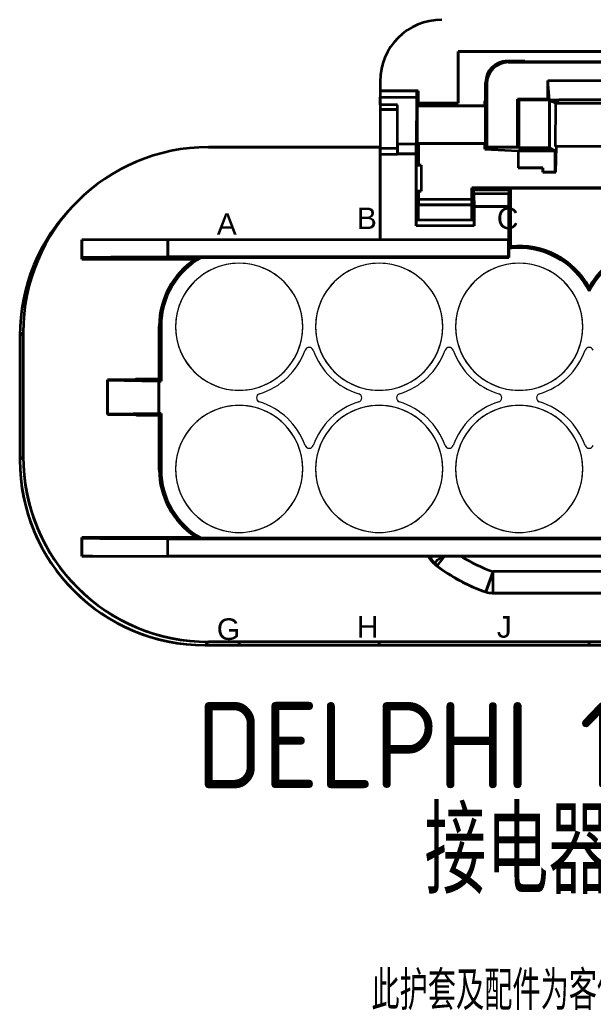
# Model space of a CAD drawing. Header units: millimetres. Extents: x 1638 to 3450, y 1129 to 2069.
# Drawn here: x 1836.46 to 1849.76, y 1554.43 to 1577.41 of the extents above; entities that cross this region are included whole.
import ezdxf

# ---------------------------------------------------------------- set-up
doc = ezdxf.new("R2010")
doc.units = ezdxf.units.MM
doc.layers.add('AM60', color=3, linetype='Continuous', lineweight=25)
doc.layers.add('线号层', color=6, linetype='Continuous', lineweight=0)
doc.styles.get("Standard").update_dxf_attribs({"font": 'arial.ttf'})

# ---------------------------------------------------------------- blocks, each defined once
blk = doc.blocks.new('A$C22D5386F')
at = {"color": 3, "lineweight": 35, "ltscale": 0.059979}
for p, q in [((16.836, 26.627), (16.836, 27.827)), ((16.836, 27.827), (16.836, 26.627))]:
    blk.add_line(p, q, dxfattribs=at)
at = {"color": 3, "lineweight": 35, "ltscale": 0.303714}
for p, q in [((16.836, 27.827), (22.911, 27.827)), ((22.911, 27.827), (16.836, 27.827))]:
    blk.add_line(p, q, dxfattribs=at)
at = {"color": 3, "lineweight": 35, "ltscale": 0.020593}
blk.add_line((18.382, 27.599), (17.97, 27.599), dxfattribs=at)
blk.add_line((18.382, 27.599), (17.97, 27.599), dxfattribs=at)
at = {"color": 3, "lineweight": 35, "ltscale": 0.001851}
for p, q in [((17.97, 27.599), (17.996, 27.573)), ((17.996, 27.573), (17.97, 27.599)), ((17.47, 27.099), (17.496, 27.073)), ((17.47, 27.099), (17.496, 27.073))]:
    blk.add_line(p, q, dxfattribs=at)
at = {"color": 3, "lineweight": 35, "ltscale": 0.000872803}
for p, q in [((18.382, 27.581), (18.382, 27.599)), ((18.382, 27.581), (18.382, 27.599)), ((19.104, 25.022), (19.087, 25.022)), ((19.087, 25.022), (19.104, 25.022))]:
    blk.add_line(p, q, dxfattribs=at)
at = {"color": 3, "lineweight": 35, "ltscale": 0.149199}
blk.add_line((21.366, 27.581), (18.382, 27.581), dxfattribs=at)
blk.add_line((21.366, 27.581), (18.382, 27.581), dxfattribs=at)
at = {"color": 3, "lineweight": 35, "ltscale": 0.187768}
for p, q in [((17.996, 27.573), (21.751, 27.573)), ((21.751, 27.573), (17.996, 27.573))]:
    blk.add_line(p, q, dxfattribs=at)
at = {"color": 3, "lineweight": 35, "ltscale": 0.076333}
blk.add_line((15.022, 27.129), (15.022, 25.602), dxfattribs=at)
at = {"color": 3, "lineweight": 35, "ltscale": 0.010929}
blk.add_line((15.022, 27.129), (15.022, 26.91), dxfattribs=at)
blk.add_line((15.022, 27.129), (15.022, 26.91), dxfattribs=at)
at = {"color": 3, "lineweight": 35, "ltscale": 0.022605}
blk.add_line((18.951, 26.697), (18.915, 27.148), dxfattribs=at)
blk.add_line((18.951, 26.697), (18.915, 27.148), dxfattribs=at)
at = {"color": 3, "lineweight": 35, "ltscale": 0.095828}
blk.add_line((18.915, 27.148), (20.832, 27.148), dxfattribs=at)
blk.add_line((18.915, 27.148), (20.832, 27.148), dxfattribs=at)
at = {"color": 3, "lineweight": 35, "ltscale": 0.021651}
for p, q in [((18.915, 26.715), (18.915, 27.148)), ((18.915, 27.148), (18.915, 26.715))]:
    blk.add_line(p, q, dxfattribs=at)
at = {"color": 3, "lineweight": 35, "ltscale": 0.044099}
blk.add_line((15.022, 26.91), (15.904, 26.91), dxfattribs=at)
at = {"color": 3, "lineweight": 35, "ltscale": 0.042369}
for p, q in [((15.87, 26.91), (15.022, 26.91)), ((15.022, 26.91), (15.87, 26.91))]:
    blk.add_line(p, q, dxfattribs=at)
at = {"color": 3, "lineweight": 35, "ltscale": 0.007322}
blk.add_line((15.022, 26.91), (15.022, 26.764), dxfattribs=at)
blk.add_line((15.022, 26.91), (15.022, 26.764), dxfattribs=at)
at = {"color": 3, "lineweight": 35, "ltscale": 0.00173}
for p, q in [((15.87, 26.91), (15.904, 26.91)), ((15.904, 26.91), (15.87, 26.91))]:
    blk.add_line(p, q, dxfattribs=at)
at = {"color": 3, "lineweight": 35, "ltscale": 0.01414}
for p, q in [((15.904, 26.91), (15.904, 26.627)), ((15.904, 26.627), (15.904, 26.91))]:
    blk.add_line(p, q, dxfattribs=at)
at = {"color": 3, "lineweight": 35, "ltscale": 0.020496}
for p, q in [((17.47, 26.689), (17.47, 27.099)), ((17.47, 27.099), (17.47, 26.689))]:
    blk.add_line(p, q, dxfattribs=at)
at = {"color": 3, "lineweight": 35, "ltscale": 0.073542}
blk.add_line((17.496, 27.073), (17.496, 25.602), dxfattribs=at)
blk.add_line((17.496, 27.073), (17.496, 25.602), dxfattribs=at)
at = {"color": 3, "lineweight": 35, "ltscale": 0.008844}
for p, q in [((15.022, 26.587), (15.022, 26.764)), ((15.022, 26.764), (15.022, 26.587))]:
    blk.add_line(p, q, dxfattribs=at)
at = {"color": 3, "lineweight": 35, "ltscale": 0.042215}
blk.add_line((15.022, 26.764), (15.867, 26.764), dxfattribs=at)
blk.add_line((15.022, 26.764), (15.867, 26.764), dxfattribs=at)
at = {"color": 3, "lineweight": 35, "ltscale": 0.054389}
blk.add_line((15.867, 26.764), (15.857, 25.676), dxfattribs=at)
blk.add_line((15.867, 26.764), (15.857, 25.676), dxfattribs=at)
at = {"color": 3, "lineweight": 35, "ltscale": 0.001497}
blk.add_line((17.449, 26.668), (17.47, 26.689), dxfattribs=at)
blk.add_line((17.449, 26.668), (17.47, 26.689), dxfattribs=at)
at = {"color": 3, "lineweight": 35, "ltscale": 0.005237}
for p, q in [((17.449, 26.563), (17.449, 26.668)), ((17.449, 26.668), (17.449, 26.563))]:
    blk.add_line(p, q, dxfattribs=at)
at = {"color": 3, "lineweight": 35, "ltscale": 0.055664}
for p, q in [((18.209, 25.602), (18.209, 26.715)), ((18.209, 25.602), (18.209, 26.715)), ((18.244, 26.698), (18.244, 25.584)), ((18.244, 26.698), (18.244, 25.584)), ((18.95, 25.584), (18.95, 26.698)), ((18.95, 26.698), (18.95, 25.584))]:
    blk.add_line(p, q, dxfattribs=at)
at = {"color": 3, "lineweight": 35, "ltscale": 0.035336}
for p, q in [((18.209, 26.715), (18.915, 26.715)), ((18.915, 26.715), (18.209, 26.715)), ((18.95, 26.698), (18.244, 26.698)), ((18.244, 26.698), (18.95, 26.698)), ((18.244, 25.584), (18.95, 25.584)), ((18.95, 25.584), (18.244, 25.584))]:
    blk.add_line(p, q, dxfattribs=at)
at = {"color": 3, "lineweight": 35, "ltscale": 0.001952}
for p, q in [((18.209, 26.715), (18.244, 26.698)), ((18.209, 26.715), (18.244, 26.698)), ((18.95, 26.698), (18.915, 26.715)), ((18.915, 26.715), (18.95, 26.698)), ((18.244, 25.584), (18.209, 25.602)), ((18.244, 25.584), (18.209, 25.602))]:
    blk.add_line(p, q, dxfattribs=at)
at = {"color": 3, "lineweight": 35, "ltscale": 0.011126}
blk.add_line((19.173, 26.697), (18.951, 26.697), dxfattribs=at)
blk.add_line((19.173, 26.697), (18.951, 26.697), dxfattribs=at)
at = {"color": 3, "lineweight": 35, "ltscale": 0.008292}
for p, q in [((18.951, 26.697), (19.099, 26.623)), ((19.099, 26.623), (18.951, 26.697))]:
    blk.add_line(p, q, dxfattribs=at)
at = {"color": 3, "lineweight": 35, "ltscale": 0.005245}
for p, q in [((19.099, 26.623), (19.173, 26.697)), ((19.173, 26.697), (19.099, 26.623))]:
    blk.add_line(p, q, dxfattribs=at)
at = {"color": 3, "lineweight": 35, "ltscale": 0.070012}
for p, q in [((20.574, 26.704), (19.173, 26.704)), ((19.173, 26.704), (20.574, 26.704))]:
    blk.add_line(p, q, dxfattribs=at)
at = {"color": 3, "lineweight": 35, "ltscale": 0.000313568}
blk.add_line((19.173, 26.704), (19.173, 26.697), dxfattribs=at)
at = {"color": 3, "lineweight": 35, "ltscale": 0.000313806}
blk.add_line((19.173, 26.704), (19.173, 26.697), dxfattribs=at)
at = {"color": 3, "lineweight": 35, "ltscale": 0.005303}
for p, q in [((15.022, 26.587), (15.022, 26.481)), ((15.022, 26.587), (15.022, 26.481)), ((15.422, 26.481), (15.422, 26.587))]:
    blk.add_line(p, q, dxfattribs=at)
at = {"color": 3, "lineweight": 35, "ltscale": 0.02}
for p, q in [((15.422, 26.587), (15.022, 26.587)), ((15.422, 26.587), (15.022, 26.587)), ((15.422, 26.481), (15.022, 26.481)), ((15.022, 26.481), (15.422, 26.481)), ((15.022, 25.581), (15.422, 25.581)), ((15.022, 25.581), (15.422, 25.581)), ((15.022, 25.581), (15.422, 25.581)), ((15.422, 25.431), (15.022, 25.431)), ((15.422, 25.431), (15.022, 25.431)), ((10.096, 23.455), (10.096, 23.055)), ((10.096, 23.055), (10.096, 23.455)), ((18.003, 23.055), (18.003, 23.455)), ((18.003, 23.455), (18.003, 23.055)), ((10.096, 16.115), (10.096, 16.515)), ((10.096, 16.115), (10.096, 16.515))]:
    blk.add_line(p, q, dxfattribs=at)
at = {"color": 3, "lineweight": 35, "ltscale": 0.043935}
blk.add_line((15.022, 26.481), (15.022, 25.602), dxfattribs=at)
blk.add_line((15.022, 26.481), (15.022, 25.602), dxfattribs=at)
at = {"color": 3, "lineweight": 35, "ltscale": 0.045544}
blk.add_line((15.422, 25.676), (15.422, 26.587), dxfattribs=at)
blk.add_line((15.422, 25.676), (15.422, 26.587), dxfattribs=at)
at = {"color": 3, "lineweight": 35, "ltscale": 0.045}
blk.add_line((15.422, 25.581), (15.422, 26.481), dxfattribs=at)
at = {"color": 3, "lineweight": 35, "ltscale": 0.04375}
for p, q in [((15.89, 25.688), (15.89, 26.563)), ((15.89, 25.688), (15.89, 26.563)), ((17.466, 26.563), (17.466, 25.688)), ((17.466, 25.688), (17.466, 26.563))]:
    blk.add_line(p, q, dxfattribs=at)
at = {"color": 3, "lineweight": 35, "ltscale": 0.078817}
for p, q in [((15.89, 26.563), (17.466, 26.563)), ((17.466, 26.563), (15.89, 26.563)), ((17.466, 25.688), (15.89, 25.688)), ((15.89, 25.688), (17.466, 25.688))]:
    blk.add_line(p, q, dxfattribs=at)
at = {"color": 3, "lineweight": 35, "ltscale": 0.000588989}
blk.add_line((15.89, 26.563), (15.902, 26.563), dxfattribs=at)
at = {"color": 3, "lineweight": 35, "ltscale": 0.063666}
blk.add_line((15.902, 26.563), (17.175, 26.563), dxfattribs=at)
at = {"color": 3, "lineweight": 35, "ltscale": 0.046606}
for p, q in [((15.904, 26.627), (16.836, 26.627)), ((16.836, 26.627), (15.904, 26.627))]:
    blk.add_line(p, q, dxfattribs=at)
at = {"color": 3, "lineweight": 35, "ltscale": 0.003231}
blk.add_line((15.911, 26.627), (15.911, 26.563), dxfattribs=at)
at = {"color": 3, "lineweight": 35, "ltscale": 0.00323}
blk.add_line((15.911, 26.563), (15.911, 26.627), dxfattribs=at)
at = {"color": 3, "lineweight": 35, "ltscale": 0.000687408}
blk.add_line((17.189, 26.563), (17.175, 26.563), dxfattribs=at)
at = {"color": 3, "lineweight": 35, "ltscale": 0.012991}
blk.add_line((17.449, 26.563), (17.189, 26.563), dxfattribs=at)
at = {"color": 3, "lineweight": 35, "ltscale": 0.000883865}
blk.add_line((17.466, 26.563), (17.449, 26.563), dxfattribs=at)
at = {"color": 3, "lineweight": 35, "ltscale": 0.050122}
blk.add_line((19.096, 25.621), (19.099, 26.623), dxfattribs=at)
blk.add_line((19.096, 25.621), (19.099, 26.623), dxfattribs=at)
at = {"color": 3, "lineweight": 35, "ltscale": 0.077454}
blk.add_line((19.099, 26.623), (20.648, 26.623), dxfattribs=at)
blk.add_line((19.099, 26.623), (20.648, 26.623), dxfattribs=at)
at = {"color": 3, "lineweight": 35, "ltscale": 0.199333}
for p, q in [((15.022, 25.602), (11.036, 25.602)), ((11.036, 25.602), (15.022, 25.602))]:
    blk.add_line(p, q, dxfattribs=at)
at = {"color": 3, "lineweight": 35, "ltscale": 0.106293}
blk.add_line((15.022, 23.455), (15.022, 25.581), dxfattribs=at)
at = {"color": 3, "lineweight": 35, "ltscale": 0.0075}
for p, q in [((15.022, 25.431), (15.022, 25.581)), ((15.022, 25.581), (15.022, 25.431)), ((15.422, 25.581), (15.422, 25.431))]:
    blk.add_line(p, q, dxfattribs=at)
at = {"color": 3, "lineweight": 35, "ltscale": 0.01149}
for p, q in [((15.422, 25.446), (15.422, 25.676)), ((15.422, 25.676), (15.422, 25.446))]:
    blk.add_line(p, q, dxfattribs=at)
at = {"color": 3, "lineweight": 35, "ltscale": 0.021741}
blk.add_line((15.857, 25.676), (15.422, 25.676), dxfattribs=at)
blk.add_line((15.857, 25.676), (15.422, 25.676), dxfattribs=at)
at = {"color": 3, "lineweight": 35, "ltscale": 0.011491}
for p, q in [((15.856, 25.446), (15.857, 25.676)), ((15.857, 25.676), (15.856, 25.446))]:
    blk.add_line(p, q, dxfattribs=at)
at = {"color": 3, "lineweight": 35, "ltscale": 0.025}
for p, q in [((15.911, 25.688), (15.911, 25.188)), ((15.911, 25.188), (15.911, 25.688)), ((17.642, 15.255), (17.642, 15.755)), ((17.642, 15.255), (17.642, 15.755))]:
    blk.add_line(p, q, dxfattribs=at)
at = {"color": 3, "lineweight": 35, "ltscale": 0.006676}
for p, q in [((17.449, 25.554), (17.449, 25.688)), ((17.449, 25.688), (17.449, 25.554))]:
    blk.add_line(p, q, dxfattribs=at)
at = {"color": 3, "lineweight": 35, "ltscale": 0.003348}
blk.add_line((17.496, 25.602), (17.449, 25.554), dxfattribs=at)
blk.add_line((17.496, 25.602), (17.449, 25.554), dxfattribs=at)
at = {"color": 3, "lineweight": 35, "ltscale": 0.038757}
blk.add_line((17.449, 25.554), (18.223, 25.516), dxfattribs=at)
blk.add_line((17.449, 25.554), (18.223, 25.516), dxfattribs=at)
at = {"color": 3, "lineweight": 35, "ltscale": 0.035633}
for p, q in [((17.496, 25.602), (18.209, 25.602)), ((18.209, 25.602), (17.496, 25.602))]:
    blk.add_line(p, q, dxfattribs=at)
at = {"color": 3, "lineweight": 35, "ltscale": 0.019712}
blk.add_line((18.223, 25.516), (18.223, 25.122), dxfattribs=at)
blk.add_line((18.223, 25.516), (18.223, 25.122), dxfattribs=at)
at = {"color": 3, "lineweight": 35, "ltscale": 0.043193}
for p, q in [((19.087, 25.516), (18.223, 25.516)), ((18.223, 25.516), (19.087, 25.516))]:
    blk.add_line(p, q, dxfattribs=at)
at = {"color": 3, "lineweight": 35, "ltscale": 0.007626}
for p, q in [((19.087, 25.516), (18.95, 25.584)), ((18.95, 25.584), (19.087, 25.516))]:
    blk.add_line(p, q, dxfattribs=at)
at = {"color": 3, "lineweight": 35, "ltscale": 0.024712}
for p, q in [((19.087, 25.022), (19.087, 25.516)), ((19.087, 25.516), (19.087, 25.022))]:
    blk.add_line(p, q, dxfattribs=at)
at = {"color": 3, "lineweight": 35, "ltscale": 0.077762}
blk.add_line((20.651, 25.621), (19.096, 25.621), dxfattribs=at)
blk.add_line((20.651, 25.621), (19.096, 25.621), dxfattribs=at)
at = {"color": 3, "lineweight": 35, "ltscale": 0.029948}
blk.add_line((19.104, 25.022), (19.115, 25.621), dxfattribs=at)
blk.add_line((19.104, 25.022), (19.115, 25.621), dxfattribs=at)
at = {"color": 3, "lineweight": 35, "ltscale": 0.098792}
blk.add_line((15.022, 25.431), (15.022, 23.455), dxfattribs=at)
blk.add_line((15.022, 25.431), (15.022, 23.455), dxfattribs=at)
at = {"color": 3, "lineweight": 35, "ltscale": 0.000769043}
for p, q in [((15.422, 25.431), (15.422, 25.446)), ((15.422, 25.446), (15.422, 25.431))]:
    blk.add_line(p, q, dxfattribs=at)
at = {"color": 3, "lineweight": 35, "ltscale": 0.021699}
for p, q in [((15.422, 25.446), (15.856, 25.446)), ((15.856, 25.446), (15.422, 25.446))]:
    blk.add_line(p, q, dxfattribs=at)
at = {"color": 3, "lineweight": 35, "ltscale": 0.083475}
for p, q in [((15.856, 23.777), (15.856, 25.446)), ((15.856, 25.446), (15.856, 23.777))]:
    blk.add_line(p, q, dxfattribs=at)
at = {"color": 3, "lineweight": 35, "ltscale": 0.030348}
for p, q in [((15.863, 24.581), (15.863, 25.188)), ((15.863, 24.581), (15.863, 25.188)), ((15.971, 25.188), (15.971, 24.581)), ((15.971, 25.188), (15.971, 24.581))]:
    blk.add_line(p, q, dxfattribs=at)
at = {"color": 3, "lineweight": 35, "ltscale": 0.00537}
for p, q in [((15.863, 25.188), (15.971, 25.188)), ((15.863, 25.188), (15.971, 25.188)), ((15.971, 24.581), (15.863, 24.581)), ((15.863, 24.581), (15.971, 24.581))]:
    blk.add_line(p, q, dxfattribs=at)
at = {"color": 3, "lineweight": 35, "ltscale": 0.000365448}
blk.add_line((15.863, 25.188), (15.871, 25.188), dxfattribs=at)
at = {"color": 3, "lineweight": 35, "ltscale": 0.005004}
blk.add_line((15.971, 25.188), (15.871, 25.188), dxfattribs=at)
at = {"color": 3, "lineweight": 35, "ltscale": 0.02868}
for p, q in [((18.796, 25.122), (18.223, 25.122)), ((18.223, 25.122), (18.796, 25.122))]:
    blk.add_line(p, q, dxfattribs=at)
at = {"color": 3, "lineweight": 35, "ltscale": 0.005}
for p, q in [((18.796, 25.022), (18.796, 25.122)), ((18.796, 25.122), (18.796, 25.022)), ((18.796, 25.122), (18.796, 25.022))]:
    blk.add_line(p, q, dxfattribs=at)
at = {"color": 3, "lineweight": 35, "ltscale": 0.014513}
for p, q in [((19.087, 25.022), (18.796, 25.022)), ((18.796, 25.022), (19.087, 25.022))]:
    blk.add_line(p, q, dxfattribs=at)
at = {"color": 3, "lineweight": 35, "ltscale": 0.019646}
for p, q in [((17.147, 24.267), (17.147, 24.66)), ((17.147, 24.66), (17.147, 24.267))]:
    blk.add_line(p, q, dxfattribs=at)
at = {"color": 3, "lineweight": 35, "ltscale": 0.272624}
blk.add_line((22.6, 24.66), (17.147, 24.66), dxfattribs=at)
at = {"color": 3, "lineweight": 35, "ltscale": 0.003425}
for p, q in [((17.147, 24.66), (17.196, 24.612)), ((17.196, 24.612), (17.147, 24.66))]:
    blk.add_line(p, q, dxfattribs=at)
at = {"color": 3, "lineweight": 35, "ltscale": 0.040855}
for p, q in [((17.196, 24.612), (18.013, 24.612)), ((17.196, 24.612), (18.013, 24.612)), ((18.013, 24.524), (17.196, 24.524))]:
    blk.add_line(p, q, dxfattribs=at)
at = {"color": 3, "lineweight": 35, "ltscale": 0.004375}
for p, q in [((17.196, 24.524), (17.196, 24.612)), ((17.196, 24.524), (17.196, 24.612)), ((18.013, 24.612), (18.013, 24.524)), ((18.013, 24.612), (18.013, 24.524))]:
    blk.add_line(p, q, dxfattribs=at)
at = {"color": 3, "lineweight": 35, "ltscale": 0.002931}
for p, q in [((18.013, 24.612), (18.054, 24.653)), ((18.054, 24.653), (18.013, 24.612))]:
    blk.add_line(p, q, dxfattribs=at)
at = {"color": 3, "lineweight": 35, "ltscale": 0.181926}
for p, q in [((21.693, 24.653), (18.054, 24.653)), ((18.054, 24.653), (21.693, 24.653))]:
    blk.add_line(p, q, dxfattribs=at)
at = {"color": 3, "lineweight": 35, "ltscale": 0.067722}
blk.add_line((18.054, 23.299), (18.054, 24.653), dxfattribs=at)
at = {"color": 3, "lineweight": 35, "ltscale": 0.01568}
for p, q in [((15.911, 24.581), (15.911, 24.267)), ((15.911, 24.267), (15.911, 24.581))]:
    blk.add_line(p, q, dxfattribs=at)
at = {"color": 3, "lineweight": 35, "ltscale": 0.061802}
for p, q in [((15.911, 24.393), (17.147, 24.393)), ((15.911, 24.268), (17.147, 24.268)), ((15.911, 24.268), (17.147, 24.268)), ((15.911, 24.267), (17.147, 24.267))]:
    blk.add_line(p, q, dxfattribs=at)
at = {"color": 3, "lineweight": 35, "ltscale": 0.000196457}
blk.add_line((17.2, 24.524), (17.196, 24.524), dxfattribs=at)
blk.add_line((17.2, 24.524), (17.196, 24.524), dxfattribs=at)
at = {"color": 3, "lineweight": 35, "ltscale": 0.040462}
blk.add_line((18.009, 24.524), (17.2, 24.524), dxfattribs=at)
blk.add_line((18.009, 24.524), (17.2, 24.524), dxfattribs=at)
at = {"color": 3, "lineweight": 35, "ltscale": 0.015001}
for p, q in [((17.2, 24.524), (17.202, 24.224)), ((17.202, 24.224), (17.2, 24.524)), ((18.006, 24.224), (18.009, 24.524)), ((18.009, 24.524), (18.006, 24.224))]:
    blk.add_line(p, q, dxfattribs=at)
at = {"color": 3, "lineweight": 35, "ltscale": 0.000196075}
blk.add_line((18.013, 24.524), (18.009, 24.524), dxfattribs=at)
blk.add_line((18.013, 24.524), (18.009, 24.524), dxfattribs=at)
at = {"color": 3, "lineweight": 35, "ltscale": 0.005431}
for p, q in [((7.995, 24.343), (7.918, 24.266)), ((6.735, 21.302), (6.658, 21.225)), ((6.658, 21.225), (6.735, 21.302))]:
    blk.add_line(p, q, dxfattribs=at)
at = {"color": 3, "lineweight": 35, "ltscale": 0.0625}
for p, q in [((17.154, 24.267), (15.904, 24.267)), ((17.154, 24.267), (15.904, 24.267)), ((15.904, 23.914), (17.154, 23.914))]:
    blk.add_line(p, q, dxfattribs=at)
at = {"color": 3, "lineweight": 35, "ltscale": 0.017641}
for p, q in [((15.904, 24.267), (15.904, 23.914)), ((15.904, 23.914), (15.904, 24.267)), ((17.154, 23.914), (17.154, 24.267)), ((17.154, 24.267), (17.154, 23.914))]:
    blk.add_line(p, q, dxfattribs=at)
at = {"color": 3, "lineweight": 35, "ltscale": 0.000349045}
for p, q in [((15.904, 24.267), (15.911, 24.267)), ((17.147, 24.267), (17.154, 24.267))]:
    blk.add_line(p, q, dxfattribs=at)
at = {"color": 3, "lineweight": 35, "ltscale": 0.0402}
for p, q in [((17.202, 24.224), (18.006, 24.224)), ((18.006, 24.224), (17.202, 24.224))]:
    blk.add_line(p, q, dxfattribs=at)
at = {"color": 3, "lineweight": 35, "ltscale": 0.022375}
for p, q in [((17.202, 24.224), (17.202, 23.777)), ((17.202, 23.777), (17.202, 24.224))]:
    blk.add_line(p, q, dxfattribs=at)
at = {"color": 3, "lineweight": 35, "ltscale": 0.038461}
for p, q in [((18.006, 23.455), (18.006, 24.224)), ((18.006, 24.224), (18.006, 23.455))]:
    blk.add_line(p, q, dxfattribs=at)
at = {"color": 3, "lineweight": 35, "ltscale": 0.006893}
for p, q in [((15.856, 23.777), (15.863, 23.914)), ((15.856, 23.777), (15.863, 23.914)), ((17.196, 23.914), (17.202, 23.777)), ((17.196, 23.914), (17.202, 23.777))]:
    blk.add_line(p, q, dxfattribs=at)
at = {"color": 3, "lineweight": 35, "ltscale": 0.066618}
blk.add_line((15.863, 23.914), (17.196, 23.914), dxfattribs=at)
blk.add_line((15.863, 23.914), (17.196, 23.914), dxfattribs=at)
at = {"color": 3, "lineweight": 35, "ltscale": 0.002059}
for p, q in [((15.863, 23.914), (15.904, 23.914)), ((17.154, 23.914), (17.196, 23.914))]:
    blk.add_line(p, q, dxfattribs=at)
at = {"color": 3, "lineweight": 35, "ltscale": 0.0673}
blk.add_line((17.202, 23.777), (15.856, 23.777), dxfattribs=at)
blk.add_line((17.202, 23.777), (15.856, 23.777), dxfattribs=at)
at = {"color": 3, "lineweight": 35, "ltscale": 0.022566}
blk.add_line((8.096, 23.004), (8.096, 23.455), dxfattribs=at)
at = {"color": 3, "lineweight": 35, "ltscale": 0.1}
for p, q in [((10.096, 23.455), (8.096, 23.455)), ((10.096, 23.455), (8.096, 23.455)), ((8.096, 16.115), (10.096, 16.115)), ((8.096, 16.115), (10.096, 16.115))]:
    blk.add_line(p, q, dxfattribs=at)
at = {"color": 3, "lineweight": 35, "ltscale": 0.020873}
for p, q in [((8.096, 23.455), (8.096, 23.038)), ((8.096, 23.455), (8.096, 23.038)), ((8.096, 16.533), (8.096, 16.115)), ((8.096, 16.115), (8.096, 16.533))]:
    blk.add_line(p, q, dxfattribs=at)
at = {"color": 3, "lineweight": 35, "ltscale": 0.395354}
for p, q in [((18.003, 23.455), (10.096, 23.455)), ((18.003, 23.455), (10.096, 23.455)), ((10.096, 23.055), (18.003, 23.055)), ((18.003, 23.055), (10.096, 23.055))]:
    blk.add_line(p, q, dxfattribs=at)
at = {"color": 3, "lineweight": 35, "ltscale": 0.000166321}
blk.add_line((18.006, 23.455), (18.003, 23.455), dxfattribs=at)
blk.add_line((18.006, 23.455), (18.003, 23.455), dxfattribs=at)
at = {"color": 3, "lineweight": 35, "ltscale": 0.003087}
for p, q in [((18.013, 23.253), (18.054, 23.299)), ((18.054, 23.299), (18.013, 23.253))]:
    blk.add_line(p, q, dxfattribs=at)
at = {"color": 3, "lineweight": 35, "ltscale": 0.010396}
for p, q in [((18.013, 23.253), (18.013, 23.045)), ((18.013, 23.045), (18.013, 23.253))]:
    blk.add_line(p, q, dxfattribs=at)
at = {"color": 3, "lineweight": 35, "ltscale": 0.001694}
blk.add_line((8.096, 23.038), (8.096, 23.004), dxfattribs=at)
blk.add_line((8.096, 23.038), (8.096, 23.004), dxfattribs=at)
at = {"color": 3, "lineweight": 35, "ltscale": 0.131676}
blk.add_line((8.096, 23.004), (10.729, 23.004), dxfattribs=at)
at = {"color": 3, "lineweight": 35, "ltscale": 0.356813}
for p, q in [((18.013, 23.045), (10.877, 23.045)), ((10.877, 23.045), (18.013, 23.045))]:
    blk.add_line(p, q, dxfattribs=at)
at = {"color": 3, "lineweight": 35, "ltscale": 0.000728837}
for p, q in [((18.003, 23.055), (18.013, 23.045)), ((18.013, 23.045), (18.003, 23.055))]:
    blk.add_line(p, q, dxfattribs=at)
at = {"color": 3, "lineweight": 35, "ltscale": 0.061949}
blk.add_line((9.895, 20.216), (9.895, 21.455), dxfattribs=at)
blk.add_line((9.895, 20.216), (9.895, 21.455), dxfattribs=at)
at = {"color": 3, "lineweight": 35, "ltscale": 0.002051}
for p, q in [((9.895, 21.455), (9.936, 21.455)), ((9.895, 21.455), (9.936, 21.455)), ((9.936, 18.115), (9.895, 18.115)), ((9.936, 18.115), (9.895, 18.115))]:
    blk.add_line(p, q, dxfattribs=at)
at = {"color": 3, "lineweight": 35, "ltscale": 0.064}
blk.add_line((9.936, 21.455), (9.936, 20.175), dxfattribs=at)
blk.add_line((9.936, 21.455), (9.936, 20.175), dxfattribs=at)
at = {"color": 3, "lineweight": 35, "ltscale": 0.144001}
blk.add_line((6.658, 21.225), (6.658, 18.345), dxfattribs=at)
blk.add_line((6.658, 21.225), (6.658, 18.345), dxfattribs=at)
at = {"color": 3, "lineweight": 35, "ltscale": 0.144002}
for p, q in [((6.735, 21.302), (6.735, 18.422)), ((6.735, 18.422), (6.735, 21.302))]:
    blk.add_line(p, q, dxfattribs=at)
at = {"color": 3, "lineweight": 35, "ltscale": 0.039988}
blk.add_line((8.695, 19.4), (8.695, 20.2), dxfattribs=at)
at = {"color": 3, "lineweight": 35, "ltscale": 0.031817}
for p, q in [((8.695, 20.2), (9.331, 20.2)), ((9.331, 20.2), (8.695, 20.2))]:
    blk.add_line(p, q, dxfattribs=at)
at = {"color": 3, "lineweight": 35, "ltscale": 0.000227356}
blk.add_line((8.695, 20.2), (8.695, 20.196), dxfattribs=at)
blk.add_line((8.695, 20.2), (8.695, 20.196), dxfattribs=at)
at = {"color": 3, "lineweight": 35, "ltscale": 0.039533}
blk.add_line((8.695, 20.196), (8.695, 19.405), dxfattribs=at)
blk.add_line((8.695, 20.196), (8.695, 19.405), dxfattribs=at)
at = {"color": 3, "lineweight": 35, "ltscale": 0.059349}
for p, q in [((8.695, 20.196), (9.882, 20.175)), ((9.882, 20.175), (8.695, 20.196)), ((8.695, 19.405), (9.882, 19.425)), ((9.882, 19.425), (8.695, 19.405))]:
    blk.add_line(p, q, dxfattribs=at)
at = {"color": 3, "lineweight": 35, "ltscale": 0.001792}
for p, q in [((9.331, 20.2), (9.363, 20.216)), ((9.363, 20.216), (9.331, 20.2))]:
    blk.add_line(p, q, dxfattribs=at)
at = {"color": 3, "lineweight": 35, "ltscale": 0.026569}
blk.add_line((9.895, 20.216), (9.363, 20.216), dxfattribs=at)
at = {"color": 3, "lineweight": 35, "ltscale": 0.002697}
for p, q in [((9.936, 20.175), (9.882, 20.175)), ((9.882, 20.175), (9.936, 20.175)), ((9.882, 19.425), (9.936, 19.425)), ((9.936, 19.425), (9.882, 19.425))]:
    blk.add_line(p, q, dxfattribs=at)
at = {"color": 3, "lineweight": 35, "ltscale": 0.0375}
for p, q in [((9.882, 20.175), (9.882, 19.425)), ((9.882, 19.425), (9.882, 20.175))]:
    blk.add_line(p, q, dxfattribs=at)
at = {"color": 3, "lineweight": 35, "ltscale": 0.0029}
for p, q in [((9.936, 20.175), (9.895, 20.216)), ((9.936, 20.175), (9.895, 20.216)), ((9.895, 19.384), (9.936, 19.425)), ((9.895, 19.384), (9.936, 19.425))]:
    blk.add_line(p, q, dxfattribs=at)
at = {"color": 3, "lineweight": 35, "ltscale": 0.000227547}
blk.add_line((8.695, 19.405), (8.695, 19.4), dxfattribs=at)
blk.add_line((8.695, 19.405), (8.695, 19.4), dxfattribs=at)
at = {"color": 3, "lineweight": 35, "ltscale": 0.032515}
for p, q in [((9.345, 19.4), (8.695, 19.4)), ((8.695, 19.4), (9.345, 19.4))]:
    blk.add_line(p, q, dxfattribs=at)
at = {"color": 3, "lineweight": 35, "ltscale": 0.001817}
for p, q in [((9.378, 19.384), (9.345, 19.4)), ((9.345, 19.4), (9.378, 19.384))]:
    blk.add_line(p, q, dxfattribs=at)
at = {"color": 3, "lineweight": 35, "ltscale": 0.025843}
for p, q in [((9.895, 19.384), (9.378, 19.384)), ((9.378, 19.384), (9.895, 19.384))]:
    blk.add_line(p, q, dxfattribs=at)
at = {"color": 3, "lineweight": 35, "ltscale": 0.063449}
blk.add_line((9.895, 18.115), (9.895, 19.384), dxfattribs=at)
blk.add_line((9.895, 18.115), (9.895, 19.384), dxfattribs=at)
at = {"color": 3, "lineweight": 35, "ltscale": 0.0655}
blk.add_line((9.936, 19.425), (9.936, 18.115), dxfattribs=at)
blk.add_line((9.936, 19.425), (9.936, 18.115), dxfattribs=at)
at = {"color": 3, "lineweight": 35, "ltscale": 0.00543}
for p, q in [((6.735, 18.422), (6.658, 18.345)), ((6.658, 18.345), (6.735, 18.422)), ((11.035, 14.122), (10.958, 14.045)), ((11.035, 14.122), (10.958, 14.045))]:
    blk.add_line(p, q, dxfattribs=at)
at = {"color": 3, "lineweight": 35, "ltscale": 0.001069}
blk.add_line((10.727, 16.547), (10.726, 16.569), dxfattribs=at)
blk.add_line((10.727, 16.547), (10.726, 16.569), dxfattribs=at)
at = {"color": 3, "lineweight": 35, "ltscale": 0.003643}
blk.add_line((10.726, 16.569), (10.796, 16.547), dxfattribs=at)
blk.add_line((10.726, 16.569), (10.796, 16.547), dxfattribs=at)
at = {"color": 3, "lineweight": 35, "ltscale": 0.0125}
for p, q in [((8.096, 16.545), (8.346, 16.547)), ((8.346, 16.115), (8.096, 16.115))]:
    blk.add_line(p, q, dxfattribs=at)
at = {"color": 3, "lineweight": 35, "ltscale": 0.000621796}
for p, q in [((8.096, 16.545), (8.096, 16.533)), ((8.096, 16.533), (8.096, 16.545))]:
    blk.add_line(p, q, dxfattribs=at)
at = {"color": 3, "lineweight": 35, "ltscale": 0.021494}
blk.add_line((8.096, 16.545), (8.096, 16.115), dxfattribs=at)
at = {"color": 3, "lineweight": 35, "ltscale": 0.122498}
blk.add_line((10.796, 16.547), (8.346, 16.547), dxfattribs=at)
blk.add_line((10.796, 16.547), (8.346, 16.547), dxfattribs=at)
at = {"color": 3, "lineweight": 35}
for p, q in [((10.096, 16.515), (29.651, 16.515)), ((10.096, 16.515), (29.651, 16.515)), ((10.877, 16.526), (28.87, 16.526)), ((28.87, 16.526), (10.877, 16.526)), ((29.651, 16.115), (10.096, 16.115)), ((10.096, 16.115), (29.651, 16.115))]:
    blk.add_line(p, q, dxfattribs=at)
at = {"color": 3, "lineweight": 35, "ltscale": 0.004203}
blk.add_line((10.877, 16.526), (10.796, 16.547), dxfattribs=at)
at = {"color": 3, "lineweight": 35, "ltscale": 0.122876}
blk.add_line((8.346, 16.115), (10.803, 16.115), dxfattribs=at)
at = {"color": 3, "lineweight": 35, "ltscale": 0.272165}
blk.add_line((16.177, 16.115), (10.734, 16.115), dxfattribs=at)
at = {"color": 3, "lineweight": 35, "ltscale": 0.003464}
for p, q in [((10.734, 16.115), (10.803, 16.115)), ((10.803, 16.115), (10.734, 16.115))]:
    blk.add_line(p, q, dxfattribs=at)
at = {"color": 3, "lineweight": 35, "ltscale": 0.001883}
blk.add_line((16.177, 16.115), (16.14, 16.115), dxfattribs=at)
at = {"color": 3, "lineweight": 35, "ltscale": 0.016785}
blk.add_line((16.513, 16.115), (16.177, 16.115), dxfattribs=at)
at = {"color": 3, "lineweight": 35, "ltscale": 0.014064}
blk.add_line((16.513, 16.115), (16.342, 15.892), dxfattribs=at)
at = {"color": 3, "lineweight": 35, "ltscale": 0.019062}
blk.add_line((16.513, 16.115), (16.894, 16.115), dxfattribs=at)
at = {"color": 3, "lineweight": 35, "ltscale": 0.297921}
blk.add_line((16.894, 16.115), (22.853, 16.115), dxfattribs=at)
at = {"color": 3, "lineweight": 35, "ltscale": 0.001948}
for p, q in [((16.342, 15.892), (16.307, 15.91)), ((16.307, 15.91), (16.342, 15.892))]:
    blk.add_line(p, q, dxfattribs=at)
at = {"color": 3, "lineweight": 35, "ltscale": 0.001484}
for p, q in [((16.474, 16.065), (16.452, 16.084)), ((16.452, 16.084), (16.474, 16.065))]:
    blk.add_line(p, q, dxfattribs=at)
at = {"color": 3, "lineweight": 35, "ltscale": 0.024999}
for p, q in [((17.642, 15.755), (17.479, 15.283)), ((17.479, 15.283), (17.642, 15.755))]:
    blk.add_line(p, q, dxfattribs=at)
at = {"color": 3, "lineweight": 35, "ltscale": 0.223206}
for p, q in [((22.106, 15.755), (17.642, 15.755)), ((22.106, 15.755), (17.642, 15.755)), ((17.642, 15.255), (22.106, 15.255)), ((22.106, 15.255), (17.642, 15.255))]:
    blk.add_line(p, q, dxfattribs=at)
at = {"color": 3, "lineweight": 35, "ltscale": 0.000442457}
for p, q in [((17.47, 15.283), (17.479, 15.283)), ((17.479, 15.283), (17.47, 15.283))]:
    blk.add_line(p, q, dxfattribs=at)
at = {"color": 3, "lineweight": 35, "ltscale": 0.223991}
blk.add_line((22.114, 15.255), (17.634, 15.255), dxfattribs=at)
at = {"color": 3, "lineweight": 35, "ltscale": 0.000392532}
for p, q in [((17.642, 15.255), (17.634, 15.255)), ((17.634, 15.255), (17.642, 15.255))]:
    blk.add_line(p, q, dxfattribs=at)
at = {"color": 3, "lineweight": 35, "ltscale": 0.039518}
blk.add_line((10.958, 14.045), (11.749, 14.045), dxfattribs=at)
blk.add_line((10.958, 14.045), (11.749, 14.045), dxfattribs=at)
at = {"color": 3, "lineweight": 35, "ltscale": 0.035678}
for p, q in [((11.035, 14.122), (11.749, 14.122)), ((11.749, 14.122), (11.035, 14.122))]:
    blk.add_line(p, q, dxfattribs=at)
at = {"color": 3, "lineweight": 35, "ltscale": 0.1625}
for p, q in [((11.749, 14.122), (14.999, 14.122)), ((14.999, 14.122), (11.749, 14.122)), ((11.749, 14.045), (14.999, 14.045)), ((11.749, 14.045), (14.999, 14.045))]:
    blk.add_line(p, q, dxfattribs=at)
at = {"color": 3, "lineweight": 35, "ltscale": 0.00384}
for p, q in [((11.749, 14.122), (11.749, 14.045)), ((11.749, 14.045), (11.749, 14.122)), ((14.999, 14.122), (14.999, 14.045)), ((14.999, 14.045), (14.999, 14.122)), ((19.874, 14.122), (19.874, 14.045)), ((19.874, 14.045), (19.874, 14.122))]:
    blk.add_line(p, q, dxfattribs=at)
at = {"color": 3, "lineweight": 35, "ltscale": 0.24375}
for p, q in [((14.999, 14.122), (19.874, 14.122)), ((19.874, 14.122), (14.999, 14.122)), ((14.999, 14.045), (19.874, 14.045)), ((14.999, 14.045), (19.874, 14.045)), ((19.874, 14.122), (24.749, 14.122)), ((24.749, 14.122), (19.874, 14.122)), ((19.874, 14.045), (24.749, 14.045)), ((19.874, 14.045), (24.749, 14.045))]:
    blk.add_line(p, q, dxfattribs=at)
at = {"color": 3, "lineweight": 35}
for points in [[(10.096, 23.055), (8.771, 23.051), (8.306, 23.045), (8.12, 23.04), (8.099, 23.039), (8.097, 23.038), (8.096, 23.038)], [(8.096, 23.038), (8.097, 23.038), (8.109, 23.039), (8.212, 23.041), (8.945, 23.048), (10.096, 23.055)], [(8.096, 16.533), (8.097, 16.532), (8.102, 16.532), (8.146, 16.529), (8.515, 16.522), (10.096, 16.515)], [(10.096, 16.515), (8.295, 16.528), (8.101, 16.532), (8.096, 16.533), (8.096, 16.533)], [(16.342, 15.892), (16.317, 15.919), (16.309, 15.956), (16.317, 15.979), (16.357, 16.023), (16.401, 16.055), (16.513, 16.115)]]:
    blk.add_lwpolyline(points, dxfattribs=at)
for centre, radius, start, end in [((16.452, 27.129), 1.43, 90.0001, 179.9999), ((16.452, 27.129), 1.43, 90.0001, 179.9999), ((16.452, 27.129), 1.43, 90, 180), ((17.97, 27.099), 0.5, 89.9992, 180.0008), ((17.97, 27.099), 0.5, 90.0054, 179.9947), ((17.996, 27.073), 0.5, 89.9992, 180.0008), ((17.996, 27.072), 0.5, 90.0054, 179.9947), ((19.152, 26.78), 3.285, 177.7341, 180.2892), ((18.697, 26.789), 2.83, 177.553, 180.5189), ((11.036, 21.302), 4.301, 90.001, 179.999), ((11.036, 21.302), 4.301, 90.0009, 179.9991), ((10.959, 21.225), 4.3, 134.9995, 179.9994), ((10.959, 21.225), 4.301, 135.0002, 179.999), ((18.249, 21.455), 1.813, 26.3088, 97.4576), ((18.249, 21.455), 1.813, 26.3088, 97.4574), ((18.249, 21.455), 1.854, 28.767, 96.0152), ((18.249, 21.455), 1.854, 28.767, 96.0152), ((21.499, 21.455), 1.854, 83.9848, 151.233), ((21.499, 21.455), 1.854, 83.9848, 151.233), ((21.499, 21.455), 1.813, 82.5425, 153.6913), ((21.499, 21.455), 1.813, 82.5426, 153.6912), ((11.749, 21.455), 1.854, 123.3512, 180), ((11.749, 21.455), 1.854, 123.3512, 180), ((11.749, 21.455), 1.813, 118.7357, 179.9999), ((11.749, 21.455), 1.813, 118.7357, 180), ((11.818, 19.371), 3.792, 104.3731, 106.6882), ((11.278, 21.315), 1.776, 103.0578, 108.0037), ((21.576, 22.303), 1.703, 178.5074, 181.4911), ((18.171, 22.303), 1.703, 358.5089, 1.4926), ((11.035, 18.422), 4.3, 179.999, 270.0009), ((11.035, 18.422), 4.3, 180.0053, 269.9946), ((10.958, 18.345), 4.3, 179.999, 270.0009), ((10.959, 18.345), 4.3, 180.0053, 269.9946), ((11.749, 18.115), 1.854, 180, 236.5302), ((11.749, 18.115), 1.854, 180, 236.5302), ((11.749, 18.115), 1.813, 180.0001, 241.2645), ((11.749, 18.115), 1.813, 180, 241.2646), ((8.274, 8.274), 8.274, 89.5002, 91.2315), ((16.64, 16.352), 0.554, 205.3165, 233.0517), ((16.62, 16.337), 0.529, 204.7586, 233.7876), ((16.646, 16.289), 0.499, 200.279, 232.5369), ((16.646, 16.288), 0.499, 200.269, 232.5482), ((16.702, 18.433), 2.325, 265.3512, 274.756), ((18.783, 19.08), 3.516, 237.4996, 251.0476), ((18.783, 19.08), 3.516, 237.4996, 251.0476), ((18.79, 19.122), 4.06, 232.2156, 251.0491), ((18.771, 19.087), 4.02, 232.2192, 251.1314), ((18.79, 19.122), 4.06, 232.304, 251.0302), ((18.783, 19.08), 4.016, 232.5602, 251.0476), ((18.783, 19.08), 4.016, 232.5602, 251.0476), ((17.634, 15.755), 0.5, 250.9139, 269.9998), ((17.634, 15.755), 0.5, 250.9139, 269.9998), ((17.642, 15.755), 0.5, 251.0347, 269.9998), ((17.642, 15.755), 0.5, 251.0347, 269.9998)]:
    blk.add_arc(centre, radius, start, end, dxfattribs=at)
at = {"color": 3, "lineweight": 5}
for centre, radius, start, end in [((11.749, 21.435), 1.475, 0, 180), ((11.749, 21.435), 1.475, 359.999, 180.001), ((14.999, 21.435), 1.475, 0, 180), ((14.999, 21.435), 1.475, 359.999, 180.001), ((18.249, 21.435), 1.475, 0, 180), ((18.249, 21.435), 1.475, 359.999, 180.001), ((11.749, 21.435), 1.475, 180, 0), ((11.749, 21.435), 1.475, 179.999, 0.001), ((14.999, 21.435), 1.475, 180, 0), ((14.999, 21.435), 1.475, 179.999, 0.001), ((18.249, 21.435), 1.475, 180, 0), ((18.249, 21.435), 1.475, 179.999, 0.001), ((13.374, 20.856), 0.1, 19.6049, 160.3951), ((13.374, 20.856), 0.1, 19.6195, 160.3814), ((16.624, 20.856), 0.1, 19.6049, 160.3951), ((16.624, 20.856), 0.1, 19.6195, 160.3814), ((19.874, 20.856), 0.1, 19.6049, 160.3951), ((19.874, 20.856), 0.1, 19.6195, 160.3814), ((11.749, 21.435), 1.625, 286.9574, 340.3951), ((11.749, 21.435), 1.625, 286.9583, 340.3943), ((14.999, 21.435), 1.625, 199.6049, 253.0426), ((14.999, 21.435), 1.625, 199.6057, 253.0418), ((14.999, 21.435), 1.625, 286.9574, 340.3951), ((14.999, 21.435), 1.625, 286.9583, 340.3943), ((18.249, 21.435), 1.625, 199.6049, 253.0426), ((18.249, 21.435), 1.625, 199.6057, 253.0418), ((18.249, 21.435), 1.625, 286.9574, 340.3951), ((18.249, 21.435), 1.625, 286.9583, 340.3943), ((12.252, 19.785), 0.1, 106.9574, 253.0426), ((12.252, 19.785), 0.1, 106.976, 253.0248), ((14.495, 19.785), 0.1, 286.9574, 73.0426), ((14.495, 19.785), 0.1, 286.976, 73.0248), ((15.502, 19.785), 0.1, 106.9574, 253.0426), ((15.502, 19.785), 0.1, 106.976, 253.0248), ((17.745, 19.785), 0.1, 286.9574, 73.0426), ((17.745, 19.785), 0.1, 286.976, 73.0248), ((18.752, 19.785), 0.1, 106.9574, 253.0426), ((18.752, 19.785), 0.1, 106.976, 253.0248), ((11.749, 18.135), 1.475, 0, 180), ((11.749, 18.135), 1.475, 359.999, 180.001), ((11.749, 18.135), 1.625, 19.6049, 73.0426), ((11.749, 18.135), 1.625, 19.6057, 73.0418), ((14.999, 18.135), 1.625, 106.9574, 160.3951), ((14.999, 18.135), 1.625, 106.9583, 160.3943), ((14.999, 18.135), 1.475, 0, 180), ((14.999, 18.135), 1.475, 359.999, 180.001), ((14.999, 18.135), 1.625, 19.6049, 73.0426), ((14.999, 18.135), 1.625, 19.6057, 73.0418), ((18.249, 18.135), 1.625, 106.9574, 160.3951), ((18.249, 18.135), 1.625, 106.9583, 160.3943), ((18.249, 18.135), 1.475, 0, 180), ((18.249, 18.135), 1.475, 359.999, 180.001), ((18.249, 18.135), 1.625, 19.6049, 73.0426), ((18.249, 18.135), 1.625, 19.6057, 73.0418), ((13.374, 18.714), 0.1, 199.6049, 340.3951), ((13.374, 18.714), 0.1, 199.6195, 340.3814), ((16.624, 18.714), 0.1, 199.6049, 340.3951), ((16.624, 18.714), 0.1, 199.6195, 340.3814), ((19.874, 18.714), 0.1, 199.6049, 340.3951), ((19.874, 18.714), 0.1, 199.6195, 340.3814), ((11.749, 18.135), 1.475, 180, 0), ((11.749, 18.135), 1.475, 179.999, 0.001), ((14.999, 18.135), 1.475, 180, 0), ((14.999, 18.135), 1.475, 179.999, 0.001), ((18.249, 18.135), 1.475, 180, 0), ((18.249, 18.135), 1.475, 179.999, 0.001)]:
    blk.add_arc(centre, radius, start, end, dxfattribs=at)
at = {"layer": 'AM60', "color": 1, "lineweight": 5}
for s, p in [('B', (14.48, 23.702)), ('C', (17.73, 23.702)), ('A', (11.23, 23.569)), ('H', (14.48, 14.219)), ('J', (17.73, 14.219)), ('G', (11.23, 14.168))]:
    blk.add_text(s, height=0.5, dxfattribs=at).set_placement(p)

msp = doc.modelspace()

# ---------------------------------------------------------------- block references
at = {"layer": 'AM60'}
msp.add_blockref('A$C22D5386F', (1829.797, 1548.852), dxfattribs=at)

# ---------------------------------------------------------------- texts
at = {"layer": 'AM60', "char_height": 2, "attachment_point": 1}
for s, insert in [('{\\Fisocp,gbcbig|c134;\\C3;DELPHI 15326910}', (1840.553, 1561.578)), ('{\\Fisocp,gbcbig|c134;\\C3;接电器盒CON1}', (1845.847, 1559.125))]:
    msp.add_mtext_dynamic_manual_height_columns(s, width=36.31, gutter_width=12.5, heights=[0], dxfattribs=dict(at, insert=insert))
at = {"layer": '线号层', "lineweight": 5, "width": 0.6}
msp.add_text('此护套及配件为客供进口件 ', height=0.8, dxfattribs=at).set_placement((1844.616, 1554.516))

doc.saveas('drawing.dxf')
